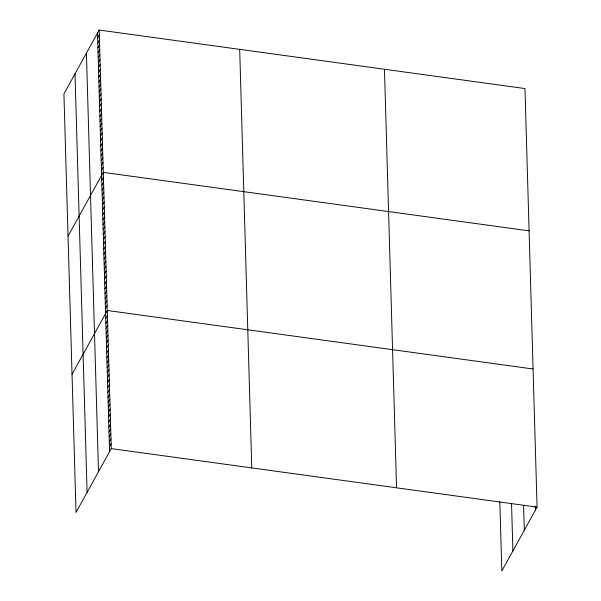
<?xml version="1.0" encoding="UTF-8"?>
<svg xmlns="http://www.w3.org/2000/svg" width="601" height="601" viewBox="0 0 601 601"><rect width="100%" height="100%" fill="white"/><g stroke="black" fill="none" stroke-linecap="round" stroke-linejoin="round"><path stroke-width="0.9" d="M99.173 30.05L63.931 93.884L76.019 512.443L111.26 448.601L99.173 30.05L524.981 88.557L537.069 507.116L501.827 570.95L499.837 501.888M97.632 38.006L99.315 34.956M97.775 42.911L99.45 39.861M97.91 47.817L99.593 44.774M98.053 52.723L99.736 49.68M98.196 57.628L99.879 54.586M98.339 62.542L100.021 59.491M98.481 67.447L100.164 64.397M98.624 72.353L100.307 69.31M98.767 77.259L100.442 74.216M98.91 82.164L100.585 79.122M99.045 87.077L100.728 84.027M99.188 91.983L100.87 88.933M99.33 96.889L101.013 93.846M99.473 101.794L101.156 98.752M99.616 106.7L101.299 103.657M99.758 111.613L101.441 108.563M99.901 116.519L101.577 113.469M100.036 121.425L101.719 118.382M100.179 126.33L101.862 123.288M100.322 131.236L102.005 128.193M100.465 136.149L102.147 133.099M100.607 141.055L102.29 138.005M100.75 145.96L102.433 142.918M100.893 150.866L102.568 147.823M101.036 155.772L102.711 152.729M101.171 160.685L102.854 157.635M101.314 165.591L102.996 162.54M101.456 170.496L103.139 167.454M68.041 236.193L103.282 172.359L529.09 230.867M101.742 180.338L103.425 177.295M101.885 185.273L103.567 182.223M102.027 190.201L103.71 187.159M102.17 195.137L103.853 192.087M102.313 200.065L103.996 197.023M102.455 205.001L104.138 201.959M102.598 209.937L104.281 206.887M102.741 214.865L104.424 211.822M102.884 219.801L104.559 216.758M103.026 224.736L104.702 221.686M103.169 229.665L104.844 226.622M103.312 234.6L104.987 231.558M103.455 239.536L105.13 236.486M103.597 244.464L105.273 241.422M103.733 249.4L105.415 246.35M103.875 254.328L105.558 251.286M104.018 259.264L105.701 256.221M104.161 264.2L105.844 261.15M104.304 269.128L105.986 266.085M104.446 274.064L106.129 271.021M104.589 278.999L106.272 275.949M104.732 283.927L106.415 280.885M104.874 288.863L106.557 285.813M105.017 293.799L106.7 290.749M105.16 298.727L106.843 295.684M105.303 303.663L106.986 300.613M105.445 308.591L107.128 305.548M72.03 374.318L107.271 310.484L533.079 368.991M105.731 318.462L107.414 315.412M105.874 323.391L107.556 320.348M106.016 328.326L107.699 325.284M106.159 333.262L107.842 330.212M106.302 338.19L107.985 335.148M106.445 343.126L108.127 340.076M106.587 348.054L108.27 345.012M106.73 352.99L108.413 349.947M106.873 357.926L108.548 354.875M107.016 362.854L108.691 359.811M107.158 367.789L108.834 364.747M107.301 372.725L108.976 369.675M107.444 377.653L109.119 374.611M107.587 382.589L109.262 379.547M107.722 387.525L109.405 384.475M107.864 392.453L109.547 389.41M108.007 397.389L109.69 394.339M108.15 402.317L109.833 399.274M108.293 407.253L109.975 404.21M108.435 412.188L110.118 409.138M108.578 417.117L110.261 414.074M108.721 422.052L110.404 419.01M108.864 426.988L110.546 423.938M109.006 431.916L110.689 428.874M109.149 436.852L110.832 433.802M109.292 441.788L110.975 438.738M109.435 446.716L111.117 443.673M111.26 448.601L537.069 507.116M535.273 506.05L535.386 510.159M523.599 505.554L524.312 530.217M511.526 503.202L512.901 550.892M384.46 69.25L396.555 487.802M239.686 49.357L251.774 467.909M97.49 33.093L109.577 451.651M86.416 53.158L98.504 471.71M75.005 73.825L87.092 492.377"/></g></svg>
